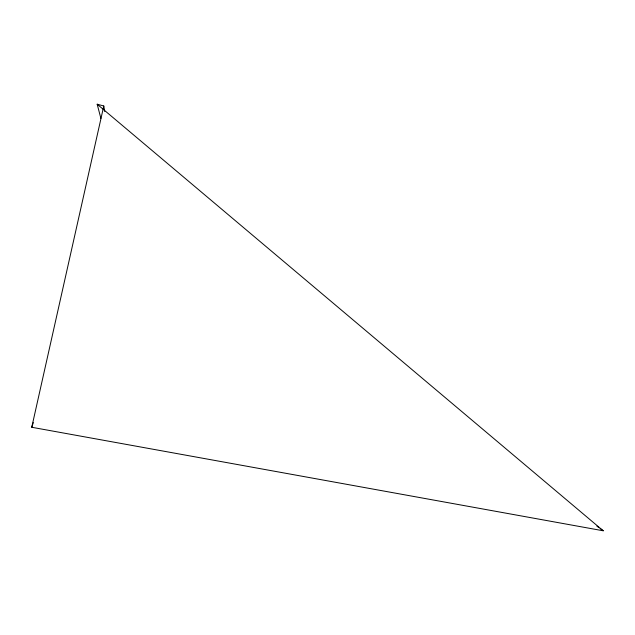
<?xml version="1.0" encoding="UTF-8"?>
<svg xmlns="http://www.w3.org/2000/svg" width="635" height="635" viewBox="0 0 635 635"><rect width="100%" height="100%" fill="white"/><g stroke="black" fill="none" stroke-linecap="round" stroke-linejoin="round"><path stroke-width="0.95" d="M97.179 104.211L603.25 530.789L31.75 427.268L103.783 105.981L97.179 104.211L100.886 118.388M31.75 427.268L33.306 422.585M596.9 526.153L598.487 527.312M600.075 528.471L603.25 530.789M103.783 105.981L104.727 111.498"/></g></svg>
